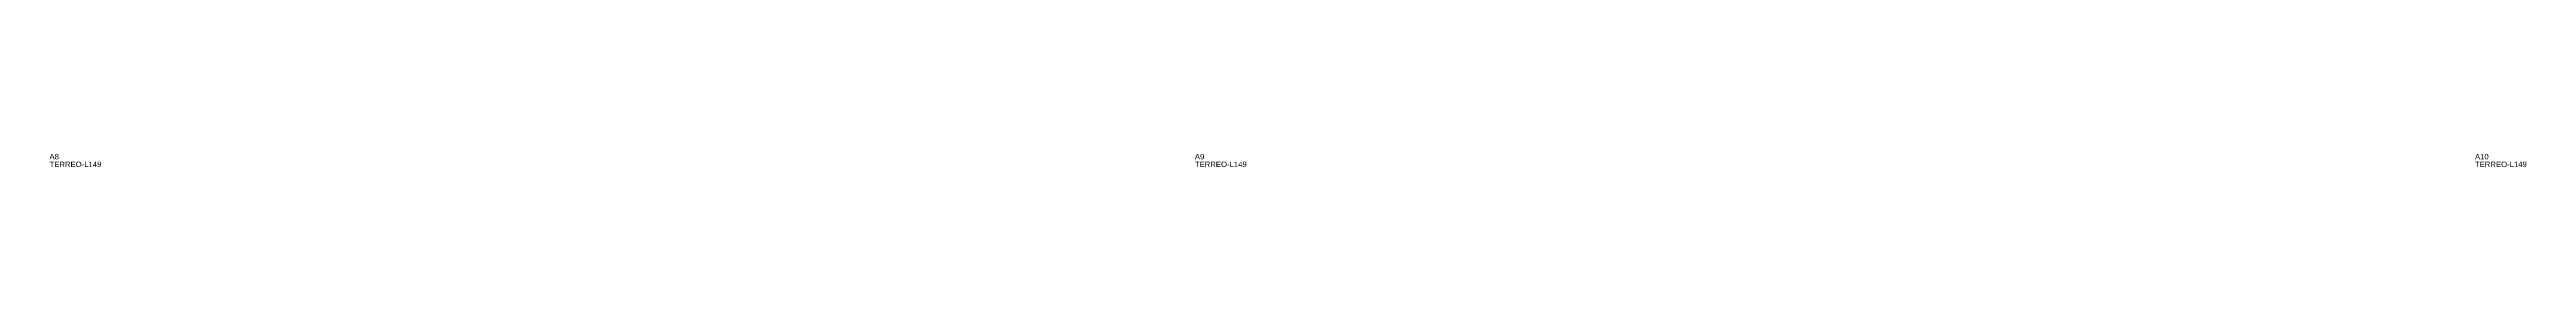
# Model space of a CAD drawing. Header units: metres. Extents: x 222 to 13994, y 139 to 212.
# Drawn here: x 4126 to 6369, y 185 to 197 of the extents above; entities that cross this region are included whole.
import ezdxf

# ---------------------------------------------------------------- set-up
doc = ezdxf.new("R2010")
doc.units = ezdxf.units.M
doc.layers.add('3', color=3, linetype='CONTINUOUS')
doc.layers.add('AUX00', color=7, linetype='CONTINUOUS')
doc.styles.add('STR_STANDARD', font='arial.ttf')

msp = doc.modelspace()

# ---------------------------------------------------------------- texts
at = {"layer": '3', "style": 'STR_STANDARD'}
for s, p in [('A8', (4126.2, 192)), ('A8', (4126.2, 192)), ('A9', (5163.2, 192)), ('A9', (5163.2, 192)), ('A10', (6322.2, 192)), ('A10', (6322.2, 192))]:
    msp.add_text(s, height=5, dxfattribs=at).set_placement(p)
at = {"layer": 'AUX00', "style": 'STR_STANDARD'}
for p in [(4126.2, 185), (4126.2, 185), (5163.2, 185), (5163.2, 185), (6322.2, 185), (6322.2, 185)]:
    msp.add_text('TERREO-L149', height=5, dxfattribs=at).set_placement(p)

doc.saveas('drawing.dxf')
